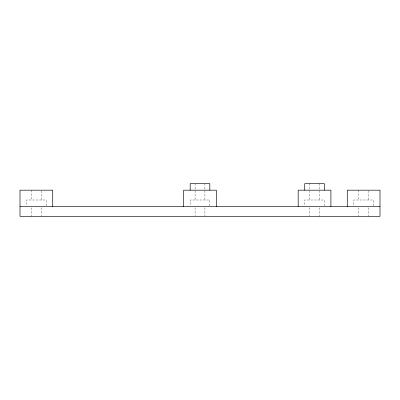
<?xml version="1.0" encoding="UTF-8"?>
<svg xmlns="http://www.w3.org/2000/svg" width="400" height="400" viewBox="0 0 400 400"><rect width="100%" height="100%" fill="white"/><g stroke="black" fill="none" stroke-linecap="round" stroke-linejoin="round"><path stroke-width="0.3" stroke-dasharray="2 1.5" d="M373.455 205.95L373.455 200L353.82 200L353.82 205.95M368.545 190.795L368.545 200M368.545 207.775L368.545 216.365M358.725 190.18L358.725 200M358.725 207.775L358.725 216.365M324.365 205.95L324.365 200L304.725 200L304.725 205.95M319.455 183.635L319.455 200M319.455 207.775L319.455 216.365M309.635 183.635L309.635 200M309.635 207.775L309.635 215.75M209.82 205.95L209.82 200L190.18 200L190.18 205.95M204.91 183.635L204.91 200M204.91 207.775L204.91 216.365M195.09 183.635L195.09 200M195.09 207.775L195.09 215.75M46.18 205.95L46.18 200L26.545 200L26.545 205.95M41.275 190.795L41.275 200M41.275 207.775L41.275 216.365M31.455 190.18L31.455 200M31.455 207.775L31.455 216.365"/><path stroke-width="0.6" d="M20 206.545L380 206.545M347.275 206.545L347.275 190.18L380 190.18L380 216.365L20 216.365L20 190.18L52.725 190.18L52.725 206.545M330.91 206.545L330.91 190.18L298.18 190.18L298.18 206.545M324.365 190.18L324.365 183.635L304.725 183.635L304.725 190.18M216.365 206.545L216.365 190.18L183.635 190.18L183.635 206.545M209.82 190.18L209.82 183.635L190.18 183.635L190.18 190.18"/></g></svg>
